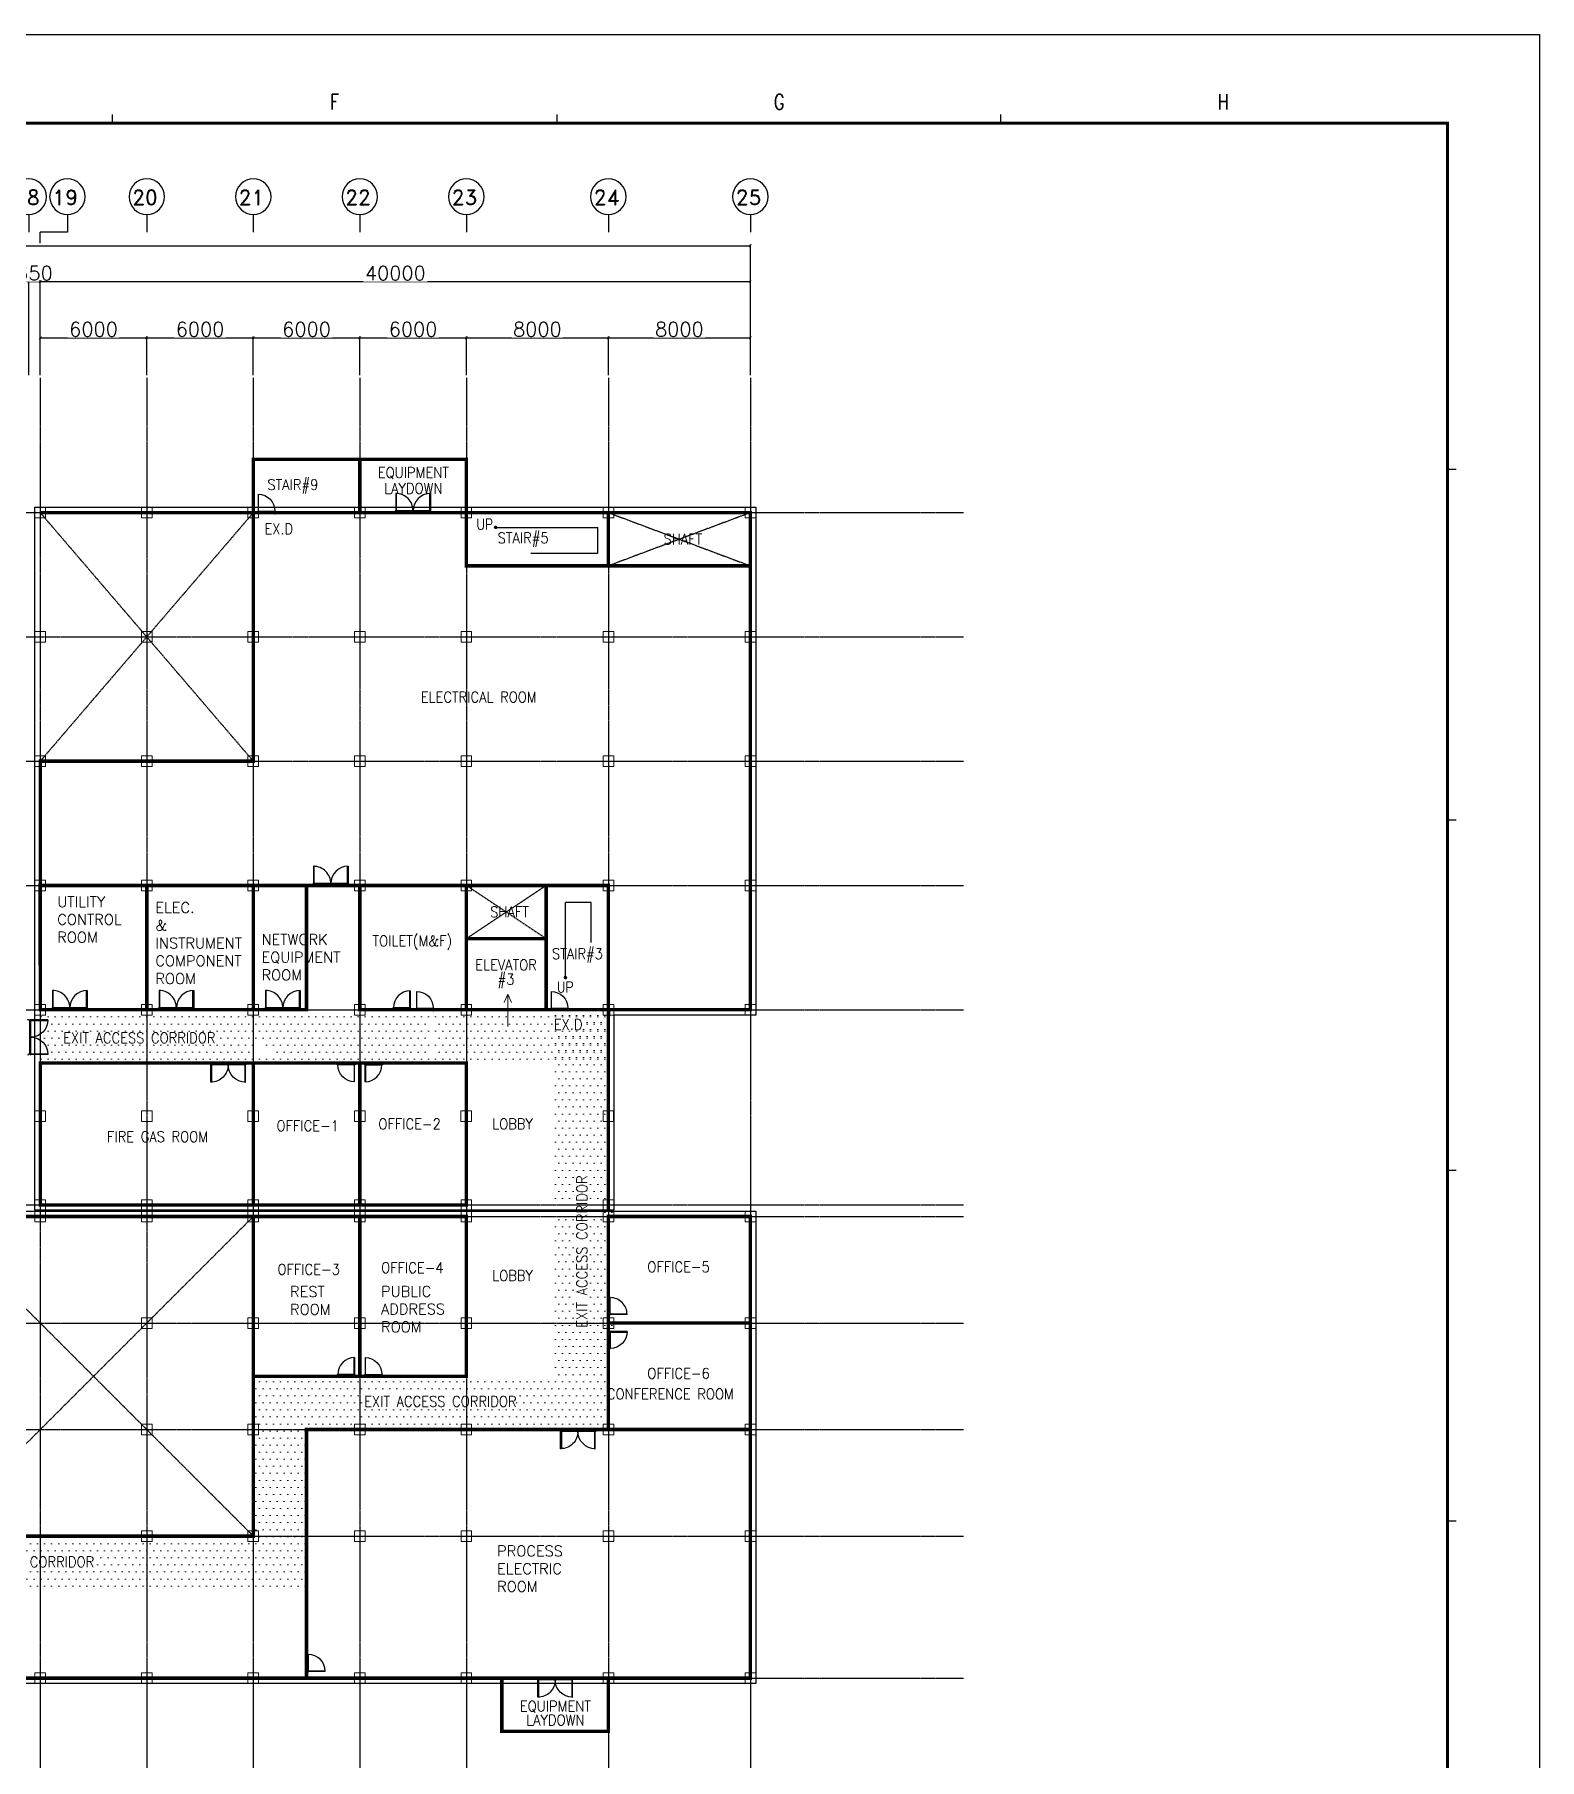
# Model space of a CAD drawing. Header units: millimetres. Extents: x -232466 to 860779, y -177975 to 311634.
# Drawn here: x 538751 to 623529, y 41471 to 138640 of the extents above; entities that cross this region are included whole.
import ezdxf
from ezdxf.enums import TextEntityAlignment as Align

# ---------------------------------------------------------------- set-up
doc = ezdxf.new("R2010")
doc.units = ezdxf.units.MM
doc.linetypes.add('AXES', pattern=[50.8, 31.75, -6.35, 6.35, -6.35])
doc.linetypes.add('CENTER', pattern=[2, 1.25, -0.25, 0.25, -0.25])
for name, color, linetype, lineweight in [('0 외형선', 3, 'Continuous', 25), ('COLUMN', 2, 'Continuous', 9), ('TEXT', 7, 'Continuous', 15), ('WALL', 7, 'Continuous', 9)]:
    doc.layers.add(name, color=color, linetype=linetype, lineweight=lineweight)
for name, color, linetype in [('Center Line', 1, 'CENTER'), ('dim', 7, 'Continuous'), ('DOOR', 4, 'Continuous'), ('G', 3, 'Continuous'), ('LED', 7, 'Continuous'), ('SYM', 7, 'Continuous'), ('TITLEBOX', 7, 'Continuous')]:
    doc.layers.add(name, color=color, linetype=linetype)
doc.styles.add('ROMAND', font='romand')
doc.styles.add('RomanS', font='romans.shx')
doc.styles.add('TBOX', font='romans.shx')
doc.dimstyles.new('HYUNDAI', dxfattribs={"dimscale": 120, "dimtxt": 3, "dimasz": 3, "dimexe": 1, "dimexo": 2, "dimgap": 1, "dimtad": 1, "dimdec": 0, "dimdsep": 46, "dimtxsty": 'RomanS', "dimcen": 0, "dimclrd": 256, "dimclre": 256, "dimclrt": 3, "dimadec": 0, "dimazin": 0, "dimtfac": 1, "dimtdec": 0, "dimtix": 1, "dimtmove": 2, "dimatfit": 3, "dimfxl": 1, "dimtvp": 1, "dimtolj": 1, "dimarcsym": 0})
pattern_1 = [(0, (-112547.3, -3924.74), (198.4375, 396.875), [0, -396.875])]

# ---------------------------------------------------------------- blocks, each defined once
blk = doc.blocks.new('_ArchTick')
at = {"color": 0, "linetype": 'ByBlock', "const_width": 0.15}
blk.add_lwpolyline([(-0.5, -0.5), (0.5, 0.5)], dxfattribs=at)
blk = doc.blocks.new('*D386')
at = {"layer": 'Defpoints', "color": 0}
for p in [(579077, 126737), (438777, 119293), (579077, 119293)]:
    blk.add_point(p, dxfattribs=at)
at = {"layer": 'dim', "lineweight": -2}
for p, q in [((438777, 119453), (438777, 126817)), ((438777, 126737), (579077, 126737)), ((579077, 119453), (579077, 126817))]:
    blk.add_line(p, q, dxfattribs=at)
at = {"layer": 'dim', "lineweight": -2, "xscale": 160, "yscale": 160, "zscale": 160, "rotation": 180}
blk.add_blockref('_ArchTick', (438777, 126737), dxfattribs=at)
at = {"layer": 'dim', "lineweight": -2, "xscale": 160, "yscale": 160, "zscale": 160}
blk.add_blockref('_ArchTick', (579077, 126737), dxfattribs=at)
at = {"layer": 'dim', "color": 0, "insert": (508927, 127217), "char_height": 800, "attachment_point": 5, "style": 'RomanS', "bg_fill": 3, "box_fill_scale": 1.1, "bg_fill_color": 257, "bg_fill_transparency": 0}
blk.add_mtext('\\A1;140300', dxfattribs=at)
blk = doc.blocks.new('*D410')
at = {"layer": 'Defpoints', "color": 0}
for p in [(538427, 119293), (539077, 119293)]:
    blk.add_point(p, dxfattribs=at)
at = {"layer": 'dim', "lineweight": -2}
for p, q in [((538427, 124719), (538267, 124719)), ((538427, 119453), (538427, 124799)), ((538427, 124719), (539077, 124719)), ((539077, 119453), (539077, 124799)), ((539077, 124719), (539237, 124719))]:
    blk.add_line(p, q, dxfattribs=at)
at = {"layer": 'dim', "lineweight": -2, "xscale": 160, "yscale": 160, "zscale": 160}
blk.add_blockref('_ArchTick', (538427, 124719), dxfattribs=at)
at = {"layer": 'dim', "lineweight": -2, "xscale": 160, "yscale": 160, "zscale": 160, "rotation": 180}
blk.add_blockref('_ArchTick', (539077, 124719), dxfattribs=at)
at = {"layer": 'dim', "color": 0, "insert": (538752, 125199), "char_height": 800, "attachment_point": 5, "style": 'RomanS', "bg_fill": 3, "box_fill_scale": 1.1, "bg_fill_color": 257, "bg_fill_transparency": 0}
blk.add_mtext('\\A1;650', dxfattribs=at)
at = {"layer": 'Defpoints', "color": 0}
blk.add_point((539077, 124719), dxfattribs=at)
blk = doc.blocks.new('*D411')
at = {"layer": 'Defpoints', "color": 0}
for p in [(545077, 121556), (539077, 119293), (545077, 119293)]:
    blk.add_point(p, dxfattribs=at)
at = {"layer": 'dim', "lineweight": -2}
for p, q in [((539077, 119453), (539077, 121636)), ((539077, 121556), (545077, 121556)), ((545077, 119453), (545077, 121636))]:
    blk.add_line(p, q, dxfattribs=at)
at = {"layer": 'dim', "lineweight": -2, "xscale": 160, "yscale": 160, "zscale": 160, "rotation": 180}
blk.add_blockref('_ArchTick', (539077, 121556), dxfattribs=at)
at = {"layer": 'dim', "lineweight": -2, "xscale": 160, "yscale": 160, "zscale": 160}
blk.add_blockref('_ArchTick', (545077, 121556), dxfattribs=at)
at = {"layer": 'dim', "color": 0, "insert": (542077, 122036), "char_height": 800, "attachment_point": 5, "style": 'RomanS', "bg_fill": 3, "box_fill_scale": 1.1, "bg_fill_color": 257, "bg_fill_transparency": 0}
blk.add_mtext('\\A1;\\H0.025x;\\H40x;6000', dxfattribs=at)
blk = doc.blocks.new('*D412')
at = {"layer": 'Defpoints', "color": 0}
for p in [(551077, 121556), (545077, 119293), (551077, 119293)]:
    blk.add_point(p, dxfattribs=at)
at = {"layer": 'dim', "lineweight": -2}
for p, q in [((545077, 119453), (545077, 121636)), ((545077, 121556), (551077, 121556)), ((551077, 119453), (551077, 121636))]:
    blk.add_line(p, q, dxfattribs=at)
at = {"layer": 'dim', "lineweight": -2, "xscale": 160, "yscale": 160, "zscale": 160, "rotation": 180}
blk.add_blockref('_ArchTick', (545077, 121556), dxfattribs=at)
at = {"layer": 'dim', "lineweight": -2, "xscale": 160, "yscale": 160, "zscale": 160}
blk.add_blockref('_ArchTick', (551077, 121556), dxfattribs=at)
at = {"layer": 'dim', "color": 0, "insert": (548077, 122036), "char_height": 800, "attachment_point": 5, "style": 'RomanS', "bg_fill": 3, "box_fill_scale": 1.1, "bg_fill_color": 257, "bg_fill_transparency": 0}
blk.add_mtext('\\A1;\\H0.025x;\\H40x;6000', dxfattribs=at)
blk = doc.blocks.new('*D413')
at = {"layer": 'Defpoints', "color": 0}
for p in [(557077, 121556), (551077, 119293), (557077, 119293)]:
    blk.add_point(p, dxfattribs=at)
at = {"layer": 'dim', "lineweight": -2}
for p, q in [((551077, 119453), (551077, 121636)), ((551077, 121556), (557077, 121556)), ((557077, 119453), (557077, 121636))]:
    blk.add_line(p, q, dxfattribs=at)
at = {"layer": 'dim', "lineweight": -2, "xscale": 160, "yscale": 160, "zscale": 160, "rotation": 180}
blk.add_blockref('_ArchTick', (551077, 121556), dxfattribs=at)
at = {"layer": 'dim', "lineweight": -2, "xscale": 160, "yscale": 160, "zscale": 160}
blk.add_blockref('_ArchTick', (557077, 121556), dxfattribs=at)
at = {"layer": 'dim', "color": 0, "insert": (554077, 122036), "char_height": 800, "attachment_point": 5, "style": 'RomanS', "bg_fill": 3, "box_fill_scale": 1.1, "bg_fill_color": 257, "bg_fill_transparency": 0}
blk.add_mtext('\\A1;\\H0.025x;\\H40x;6000', dxfattribs=at)
blk = doc.blocks.new('*D414')
at = {"layer": 'Defpoints', "color": 0}
for p in [(563077, 121556), (557077, 119293), (563077, 119293)]:
    blk.add_point(p, dxfattribs=at)
at = {"layer": 'dim', "lineweight": -2}
for p, q in [((557077, 119453), (557077, 121636)), ((557077, 121556), (563077, 121556)), ((563077, 119453), (563077, 121636))]:
    blk.add_line(p, q, dxfattribs=at)
at = {"layer": 'dim', "lineweight": -2, "xscale": 160, "yscale": 160, "zscale": 160, "rotation": 180}
blk.add_blockref('_ArchTick', (557077, 121556), dxfattribs=at)
at = {"layer": 'dim', "lineweight": -2, "xscale": 160, "yscale": 160, "zscale": 160}
blk.add_blockref('_ArchTick', (563077, 121556), dxfattribs=at)
at = {"layer": 'dim', "color": 0, "insert": (560077, 122036), "char_height": 800, "attachment_point": 5, "style": 'RomanS', "bg_fill": 3, "box_fill_scale": 1.1, "bg_fill_color": 257, "bg_fill_transparency": 0}
blk.add_mtext('\\A1;\\H0.025x;\\H40x;6000', dxfattribs=at)
blk = doc.blocks.new('*D415')
at = {"layer": 'Defpoints', "color": 0}
for p in [(571077, 121556), (563077, 119293), (571077, 119293)]:
    blk.add_point(p, dxfattribs=at)
at = {"layer": 'dim', "lineweight": -2}
for p, q in [((563077, 119453), (563077, 121636)), ((563077, 121556), (571077, 121556)), ((571077, 119453), (571077, 121636))]:
    blk.add_line(p, q, dxfattribs=at)
at = {"layer": 'dim', "lineweight": -2, "xscale": 160, "yscale": 160, "zscale": 160, "rotation": 180}
blk.add_blockref('_ArchTick', (563077, 121556), dxfattribs=at)
at = {"layer": 'dim', "lineweight": -2, "xscale": 160, "yscale": 160, "zscale": 160}
blk.add_blockref('_ArchTick', (571077, 121556), dxfattribs=at)
at = {"layer": 'dim', "color": 0, "insert": (567077, 122036), "char_height": 800, "attachment_point": 5, "style": 'RomanS', "bg_fill": 3, "box_fill_scale": 1.1, "bg_fill_color": 257, "bg_fill_transparency": 0}
blk.add_mtext('\\A1;\\H0.025x;\\H40x;8000', dxfattribs=at)
blk = doc.blocks.new('*D416')
at = {"layer": 'Defpoints', "color": 0}
for p in [(579077, 124719), (539077, 119293), (579077, 119293)]:
    blk.add_point(p, dxfattribs=at)
at = {"layer": 'dim', "lineweight": -2}
for p, q in [((539077, 119453), (539077, 124799)), ((539077, 124719), (579077, 124719)), ((579077, 119453), (579077, 124799))]:
    blk.add_line(p, q, dxfattribs=at)
at = {"layer": 'dim', "lineweight": -2, "xscale": 160, "yscale": 160, "zscale": 160, "rotation": 180}
blk.add_blockref('_ArchTick', (539077, 124719), dxfattribs=at)
at = {"layer": 'dim', "lineweight": -2, "xscale": 160, "yscale": 160, "zscale": 160}
blk.add_blockref('_ArchTick', (579077, 124719), dxfattribs=at)
at = {"layer": 'dim', "color": 0, "insert": (559077, 125199), "char_height": 800, "attachment_point": 5, "style": 'RomanS', "bg_fill": 3, "box_fill_scale": 1.1, "bg_fill_color": 257, "bg_fill_transparency": 0}
blk.add_mtext('\\A1;40000', dxfattribs=at)
blk = doc.blocks.new('column600')
at = {"layer": 'COLUMN', "linetype": 'Continuous'}
blk.add_lwpolyline([(-300, -300), (300, -300), (300, 300), (-300, 300)], close=True, dxfattribs=at)
blk = doc.blocks.new('주열')
at = {"layer": 'SYM'}
blk.add_line((0, 600), (0, 0), dxfattribs=at)
blk.add_circle((0, 1200), 600, dxfattribs=at)
blk = doc.blocks.new('SD1')
at = {"color": 8}
for p, q in [((-55, 200), (-975, 200)), ((-955, 155), (-45, 155))]:
    blk.add_line(p, q, dxfattribs=at)
for points in [[(-25, 1150), (-25, 200), (-55, 200), (-55, 1150)], [(-1000, 180), (-1000, 200), (-975, 200), (-975, 155), (-955, 155), (-955, 95), (-975, 50), (-1000, 50), (-1000, 70)], [(0, 180), (0, 200), (-25, 200), (-25, 155), (-45, 155), (-45, 95), (-25, 50), (0, 50), (0, 70)]]:
    blk.add_lwpolyline(points)
blk.add_arc((-25, 200), 950, 90, 180)
blk = doc.blocks.new('D2000')
at = {"color": 8}
for p, q in [((-45, -45), (-45, -1955)), ((0, -1935), (0, -65))]:
    blk.add_line(p, q, dxfattribs=at)
for points in [[(-25, 0), (0, 0), (0, -25), (-45, -25), (-45, -45), (-105, -45), (-150, -25), (-150, 0), (-130, 0)], [(975, -25), (0, -25), (0, -65), (975, -65), (975, -25)], [(975, -1975), (0, -1975), (0, -1935), (975, -1935), (975, -1975)], [(-25, -2000), (0, -2000), (0, -1975), (-45, -1975), (-45, -1955), (-105, -1955), (-150, -1975), (-150, -2000), (-130, -2000)]]:
    blk.add_lwpolyline(points)
at = {"ltscale": 0.2}
for centre, start, end in [((0, -25), 270, 0), ((0, -1975), 0, 90)]:
    blk.add_arc(centre, 975, start, end, dxfattribs=at)
blk = doc.blocks.new('*D854')
at = {"layer": 'Defpoints', "color": 0}
for p in [(579077, 121556), (571077, 119293), (579077, 119293)]:
    blk.add_point(p, dxfattribs=at)
at = {"layer": 'dim', "lineweight": -2}
for p, q in [((571077, 119453), (571077, 121636)), ((571077, 121556), (579077, 121556)), ((579077, 119453), (579077, 121636))]:
    blk.add_line(p, q, dxfattribs=at)
at = {"layer": 'dim', "lineweight": -2, "xscale": 160, "yscale": 160, "zscale": 160, "rotation": 180}
blk.add_blockref('_ArchTick', (571077, 121556), dxfattribs=at)
at = {"layer": 'dim', "lineweight": -2, "xscale": 160, "yscale": 160, "zscale": 160}
blk.add_blockref('_ArchTick', (579077, 121556), dxfattribs=at)
at = {"layer": 'dim', "color": 0, "insert": (575077, 122036), "char_height": 800, "attachment_point": 5, "style": 'RomanS', "bg_fill": 3, "box_fill_scale": 1.1, "bg_fill_color": 257, "bg_fill_transparency": 0}
blk.add_mtext('\\A1;\\H0.025x;\\H40x;8000', dxfattribs=at)

msp = doc.modelspace()

# ---------------------------------------------------------------- hatches: boundary and pattern name
at = {"layer": 'WALL'}
h = msp.add_hatch(dxfattribs=at)
h.set_pattern_fill('DOTS', color=0, scale=250)
h.set_pattern_definition([(0, (-112545.8, -158003.36), (198.4375, 396.875), [0, -396.875])])
h.paths.add_polyline_path([(563078.2, 80708.7), (563078.2, 83407.9), (563378.1, 83407.9), (563378.1, 83708.7), (567576.8, 83708.7), (567867.4, 83708.7), (568777.4, 83708.7), (570778.1, 83708.8), (570778.1, 83407.9), (571078.1, 83407.9), (571078.2, 80708.7)])
h.paths.add_polyline_path([(545078.2, 80708.7), (545078.2, 83407.9), (545378.1, 83407.9), (545378.1, 83708.7), (549747.1, 83708.7), (550657.1, 83708.7), (550778.1, 83708.7), (550778.1, 83407.9), (551078.2, 83407.9), (551078.2, 80708.7)])
h.paths.add_polyline_path([(539078.2, 80708.7), (539078.2, 81189.5), (539511, 81189.5, 0.2503243), (539078.2, 81999.9), (539078.2, 82329.2, 0.2503243), (539511, 83139.5), (539078.2, 83139.5), (539078.2, 83407.9), (539378.1, 83407.9), (539378.1, 83708.7), (544778.1, 83708.7), (544778.1, 83407.9), (545078.2, 83407.9), (545078.2, 80708.7)])
h.paths.add_polyline_path([(551078.2, 80708.7), (551078.2, 80966.8), (551108.2, 80966.8), (551108.2, 80946.8), (551153.2, 80946.8), (552103.2, 80946.8, 0.4142136), (551153.2, 81896.8), (551108.2, 81896.8), (551108.2, 81876.8), (551078.2, 81876.8), (551078.2, 83407.9), (551378.1, 83407.9), (551378.1, 83708.7), (555747.1, 83708.7), (556657.1, 83708.7), (556778.1, 83708.7), (556778.1, 83407.9), (557078.2, 83407.9), (557078.2, 80708.7), (556657.1, 80708.7), (555747.1, 80708.7)])
h.paths.add_polyline_path([(560078.2, 80708.7), (560078.2, 83708.7), (560906.2, 83707.9), (560078.2, 83707.9), (557078.1, 83708.7), (560078.2, 83707.9), (560906.6, 83707.9), (561078.1, 83707.9), (561078.2, 80708.7)])
h.paths.add_polyline_path([(557078.2, 80708.7), (557078.2, 83407.9), (557378.1, 83407.9), (557378.1, 83707.9), (560078.2, 83707.9), (560078.2, 80708.7)])
h.paths.add_polyline_path([(563078.2, 80708.7), (563078.2, 83407.9), (562778.1, 83407.9), (562778.1, 83707.9), (561219.9, 83707.9), (561200.2, 83663.7), (561178.1, 83663.7), (561178.2, 80708.7)])
h.paths.add_polyline_path([(551906.7, 82284.7), (551906.7, 81384.7), (553826.7, 81384.7), (553826.7, 82284.7)], flags=24)
h.paths.add_polyline_path([(539924.6, 82576.4), (539924.6, 81676.4), (549836.6, 81676.4), (549836.6, 82576.4)], flags=24)
h = msp.add_hatch(dxfattribs=at)
h.set_pattern_fill('DOTS', color=0, scale=250)
h.set_pattern_definition(pattern_1)
h.paths.add_polyline_path([(568076.7, 72706.9), (568076.7, 83706.9), (568777.2, 83706.9), (570776.6, 83706.9), (570776.6, 83406.1), (571076.7, 83406.1), (571076.7, 73006.1), (570776.6, 73006.1), (570776.6, 72706.9)])
h.paths.add_polyline_path([(551076.7, 63056.9), (557076.7, 63056.9), (557076.7, 60356.1), (556776.6, 60356.1), (556776.6, 60056.9), (551376.6, 60056.9), (551376.6, 60356.1), (551076.7, 60356.1)])
h.paths.add_polyline_path([(570776.6, 66056.9), (570776.6, 65756.1), (571076.7, 65756.1), (571376.6, 65756.1), (571376.6, 66056.9), (571376.6, 66356.1), (571076.7, 66356.1), (571076.7, 71756.1), (571376.6, 71756.1), (571376.6, 72056.9), (571376.6, 72356.1), (571076.7, 72356.1), (570776.6, 72356.1), (570776.6, 72056.9), (568076.7, 72056.9), (568076.7, 66056.9)])
h.paths.add_polyline_path([(557076.7, 63056.9), (563076.7, 63056.9), (563076.7, 60356.1), (562776.6, 60356.1), (562776.6, 60056.9), (557376.6, 60056.9), (557376.6, 60356.1), (557076.7, 60356.1)])
h.paths.add_polyline_path([(551076.7, 59756.1), (551376.6, 59756.1), (551376.6, 60056.9), (554076.7, 60056.9), (554076.7, 54056.9), (551376.6, 54056.9), (551376.6, 54356.1), (551076.7, 54356.1)])
h.paths.add_polyline_path([(563076.7, 63056.9), (568076.7, 63056.9), (568076.7, 60056.9), (563376.6, 60056.9), (563376.6, 60356.1), (563076.7, 60356.1)])
h.paths.add_polyline_path([(568076.7, 63056.9), (568076.7, 66056.9), (570776.6, 66056.9), (570776.6, 65756.1), (571076.7, 65756.1), (571076.7, 63056.9)])
h.paths.add_polyline_path([(568076.7, 60056.9), (568076.7, 63056.9), (571076.7, 63056.9), (571076.7, 60356.1), (570776.6, 60356.1), (570776.6, 60056.9), (568076.7, 60056.9)])
h.paths.add_polyline_path([(567855.2, 83323.3), (567855.2, 82423.3), (569775.2, 82423.3), (569775.2, 83323.3)], flags=24)
h.paths.add_polyline_path([(551076.7, 53756.1), (551376.6, 53756.1), (551376.6, 54056.9), (554076.7, 54056.9), (554076.7, 51056.9), (551076.7, 51056.9)])
h = msp.add_hatch(dxfattribs=at)
h.set_pattern_fill('DOTS', color=0, scale=250)
h.set_pattern_definition(pattern_1)
h.paths.add_polyline_path([(527076.7, 51056.9), (527076.7, 54056.1), (532776.6, 54056.1), (532776.6, 53756.1), (533076.6, 53756.1), (533076.7, 51056.9)])
h.paths.add_polyline_path([(521076.7, 51056.9), (521076.7, 51538.6), (521509.6, 51538.6, 0.2503284), (521076.8, 52348.9), (521076.8, 52678.2, 0.2503277), (521509.6, 53488.6), (521076.8, 53488.6), (521076.8, 53756.1), (521376.6, 53756.1), (521376.6, 54056.1), (527076.7, 54056.1), (527076.7, 51056.9)])
h.paths.add_polyline_path([(545076.7, 51056.9), (545076.7, 53756.1), (545376.6, 53756.1), (545376.6, 54056.9), (550776.6, 54056.9), (550776.6, 53756.1), (551076.7, 53756.1), (551076.7, 51056.9)])
h.paths.add_polyline_path([(539076.7, 51056.9), (539076.7, 54056.9), (544776.6, 54056.9), (544776.6, 53756.1), (545076.7, 53756.1), (545076.7, 51056.9)])
h.paths.add_polyline_path([(539076.7, 51056.9), (539076.7, 54056.9), (533376.6, 54056.9), (533376.6, 53756.1), (533076.6, 53756.1), (533076.7, 51056.9)])
h.paths.add_polyline_path([(533483.2, 53054.6), (533483.2, 52154.6), (543395.2, 52154.6), (543395.2, 53054.6)], flags=24)

# ---------------------------------------------------------------- linework, layer by layer
for p, q in [((564722.8, 110877.2), (570491.9, 110877.2)), ((570491.9, 109432.2), (570491.9, 110877.2)), ((566702.8, 109432.2), (570491.9, 109432.2)), ((568659.1, 85512.3), (568659.1, 89751.4)), ((570104.1, 89751.4), (568659.1, 89751.4)), ((570104.1, 87492.3), (570104.1, 89751.4))]:
    msp.add_line(p, q)
at = {"linetype": 'Continuous'}
msp.add_lwpolyline([(571376.6, 72406.1), (538776.6, 72406.1), (538776.6, 112006.1), (579376.6, 112006.1), (579376.6, 83406.1)], dxfattribs=at)
for points in [[(566702.8, 109432.2, 0, 160, 0), (567182.8, 109432.2, 0, 0, 0), (566702.8, 109432.2, 0, 0, 0)], [(570104.1, 87492.3, 0, 160, 0), (570104.1, 87972.3, 0, 0, 0), (570104.1, 87492.3, 0, 0, 0)]]:
    msp.add_lwpolyline(points, format="xyseb")
msp.add_lwpolyline([(579376.6, 83406.1), (571376.6, 83406.1), (571376.6, 72406.1)])
msp.add_lwpolyline([(520776.6, 72356.1), (579376.6, 72356.1), (579376.6, 45756.1), (520776.6, 45756.1)], close=True)
at = {"layer": '0 외형선', "linetype": 'Continuous', "const_width": 200}
for points in [[(551076.7, 114706.9), (557076.7, 114706.9), (557076.7, 111706.9), (551076.7, 111706.9)], [(557076.7, 114706.9), (563076, 114706.9), (563076, 111706.9), (557076, 111706.1)], [(563076.7, 111707.7), (571076.6, 111706.9), (571076.6, 108706.9), (563076.7, 108706.9)], [(571075.4, 111706.9), (579076.6, 111706.1), (579076.7, 108708.7), (571075.6, 108708.7)], [(539076.5, 90704.5), (545076.7, 90706.9), (545076.7, 83706.9), (539076.6, 83706.9)], [(545076.6, 90705.3), (551076.8, 90707.7), (551076.8, 83707.7), (545076.7, 83707.7)], [(551076.7, 90706.9), (554076.7, 90706.5), (554076.7, 83706.9), (551076.8, 83709.4)], [(557076.7, 90706.1), (563076.7, 90706.1), (563076.7, 83706.1), (557076.7, 83706.1)], [(563076.6, 90705.3), (567576.6, 90706.1), (567576.7, 87707), (563076.7, 87707)], [(571076.6, 90705.3), (571075.8, 83706.1), (567576.6, 83706.1), (567576.6, 90706.1)], [(563076.6, 87706.2), (567576.6, 87706.2), (567576.6, 83706.1), (563076.6, 83706.1)], [(539076.7, 80706), (551076.7, 80706), (551076.7, 72706.9), (539076.7, 72706.9)], [(551076.7, 80706), (557076.7, 80706), (557076.7, 72706.9), (551076.7, 72706.9)], [(557076.7, 80706), (563076.7, 80706), (563076.7, 72706.9), (557076.7, 72706.9)], [(533076.6, 72055.3), (551076.7, 72056.9), (551076.6, 54056.1), (533076.6, 54056.1)], [(551076.8, 72056.9), (557076.7, 72056.9), (557076.7, 63056.9), (551076.8, 63056.9)], [(557076.8, 72056.9), (563076.7, 72056.9), (563076.7, 63056.9), (557076.8, 63056.9)], [(571076.7, 72056.9), (579076.7, 72056.1), (579076.6, 66056.9), (571076.7, 66056.9)], [(571076.7, 66056.9), (579076.7, 66056.1), (579076.6, 60056.9), (571076.7, 60056.9)], [(554076.7, 60056.9), (579076.7, 60056.9), (579076.7, 46056.9), (554076.7, 46056.9)], [(565077.4, 43056.1), (571076.7, 43056.1), (571076.7, 46056.1), (565076.6, 46056.9)]]:
    msp.add_lwpolyline(points, close=True, dxfattribs=at)
for points in [[(539076.6, 111706.1), (551076.7, 111706.9), (551076.7, 97706.9), (539076.6, 97706.1)], [(539076.7, 111706.9), (551076.7, 111706.6)], [(571075.8, 83706.1), (579076.7, 83706.9), (579076.6, 111706.1), (551076.6, 111706.1), (551076.7, 97706.9), (539076.7, 97706.9), (539076.7, 90706.9), (571076.6, 90705.3)], [(571076.7, 72406.1), (571076.7, 72406.1), (571078.9, 83694.4)], [(551076.7, 54056.9), (524076.7, 54056.9), (524076.7, 54056.9), (521076.6, 54056.9), (521076.6, 46056.1), (554076.7, 46056.9), (554076.7, 46056.9)]]:
    msp.add_lwpolyline(points, dxfattribs=at)
at = {"layer": 'Center Line', "linetype": 'AXES'}
for p, q in [((435355.3, 111706.9), (591076.7, 111706.9)), ((435355.3, 111706.9), (591076.7, 111706.9)), ((551076.6, 97706.1), (539076.7, 111706.9)), ((551076.7, 111706.1), (539076.7, 97706.9)), ((571075.5, 111707.7), (579076.7, 108708.7)), ((579076.6, 111706.1), (571075.6, 108708.7)), ((435355.3, 104706.9), (591076.7, 104706.9)), ((435355.3, 97706.9), (591076.7, 97706.9)), ((435355.3, 90706.9), (591076.7, 90706.9)), ((563076.6, 90706.1), (567576.7, 87707)), ((567576.6, 90706.1), (563076.7, 87707)), ((435355.3, 83706.9), (591076.7, 83706.9)), ((435355.3, 72706.9), (591076.7, 72706.9)), ((435355.3, 72056.9), (591076.7, 72056.9)), ((533076.7, 72056.9), (551076.6, 54056.9)), ((551076.6, 72056.1), (533076.7, 54056.9)), ((435355.3, 66056.9), (591076.7, 66056.9)), ((435355.3, 60056.9), (591076.7, 60056.9)), ((435355.3, 54056.9), (591076.7, 54056.9)), ((435355.3, 46056.9), (591076.7, 46056.9))]:
    msp.add_line(p, q, dxfattribs=at)
at = {"layer": 'COLUMN'}
for p, q in [((565416.6, 84580.9), (565209.7, 84106.1)), ((565416.6, 84580.9), (565623.6, 84106.1)), ((565416.6, 82754.8), (565416.6, 84580.9))]:
    msp.add_line(p, q, dxfattribs=at)
at = {"layer": 'LED', "const_width": 100}
for points in [[(564734.2, 110925.9, 1), (564711.3, 110828.6, 1)], [(568610.5, 85523.7, 1), (568707.8, 85500.8, 1)]]:
    msp.add_lwpolyline(points, format="xyb", close=True, dxfattribs=at)
at = {"layer": 'TITLEBOX', "color": 4, "linetype": 'Continuous'}
for p, q in [((543153.6, 133640.2), (543153.6, 134140.2)), ((543153.6, 133640.2), (543153.6, 134140.2)), ((568187.9, 133640.2), (568187.9, 134140.2)), ((568187.9, 133640.2), (568187.9, 134140.2)), ((593187.9, 133640.2), (593187.9, 134140.2)), ((593187.9, 133640.2), (593187.9, 134140.2)), ((618843.6, 114140.2), (618343.6, 114140.2)), ((618843.6, 94390.2), (618343.6, 94390.2)), ((618843.6, 74640.2), (618343.6, 74640.2)), ((618843.6, 54890.2), (618343.6, 54890.2))]:
    msp.add_line(p, q, dxfattribs=at)
at = {"layer": 'TITLEBOX', "color": 7}
msp.add_lwpolyline([(413278.6, 138640.2), (623528.6, 138640.2), (623528.6, -9859.8), (413278.6, -9859.8)], close=True, dxfattribs=at)
at = {"layer": 'TITLEBOX', "color": 4, "const_width": 175}
msp.add_lwpolyline([(418278.6, 133640.2), (618343.6, 133640.2), (618343.6, -4088.4), (418278.6, -4088.4)], close=True, dxfattribs=at)

# ---------------------------------------------------------------- block references
at = {"layer": 'COLUMN', "linetype": 'Continuous'}
for p in [(539076.6, 111706.1), (545076.6, 111706.1), (551076.6, 111706.1), (557076.6, 111706.1), (563076.6, 111706.1), (571076.6, 111706.1), (579076.6, 111706.1), (539076.6, 104706.1), (545076.6, 104706.1), (551076.6, 104706.1), (557076.6, 104706.1), (563076.6, 104706.1), (571076.6, 104706.1), (579076.6, 104706.1), (539076.6, 97706.1), (545076.6, 97706.1), (551076.6, 97706.1), (557076.6, 97706.1), (563076.6, 97706.1), (571076.6, 97706.1), (579076.6, 97706.1), (539076.6, 90706.1), (545076.6, 90706.1), (551076.6, 90706.1), (557076.6, 90706.1), (563076.6, 90706.1), (571076.6, 90706.1), (579076.6, 90706.1), (539076.6, 83706.1), (545076.6, 83706.1), (551076.6, 83706.1), (557076.6, 83706.1), (563076.6, 83706.1), (571076.6, 83706.1), (579076.6, 83706.1), (539075.8, 77706.1), (545074, 77706.1), (551074, 77705.3), (557075.1, 77705.3), (563075.8, 77705.3), (571075.4, 77705.3), (539076.6, 72706.1), (545076.6, 72706.1), (551076.6, 72706.1), (557076.6, 72706.1), (563076.6, 72706.1), (571076.6, 72706.1), (539076.6, 72056.1), (545076.6, 72056.1), (551076.6, 72056.1), (557076.6, 72056.1), (563076.6, 72056.1), (571076.6, 72056.1), (579076.6, 72056.1), (545076.6, 66056.1), (551076.6, 66056.1), (557076.6, 66056.1), (563076.6, 66056.1), (571076.6, 66056.1), (579076.6, 66056.1), (545076.6, 60056.1), (551076.6, 60056.1), (557076.6, 60056.1), (563076.6, 60056.1), (571076.6, 60056.1), (579076.6, 60056.1), (545076.6, 54056.1), (551076.6, 54056.1), (557076.6, 54056.1), (563076.6, 54056.1), (571076.6, 54056.1), (579076.6, 54056.1), (539076.6, 46056.1), (545076.6, 46056.1), (551076.6, 46056.1), (557076.6, 46056.1), (563076.6, 46056.1), (571076.6, 46056.1), (579076.6, 46056.1)]:
    msp.add_blockref('column600', p, dxfattribs=at)
at = {"layer": 'DOOR', "xscale": -1}
for name, p, rotation in [('SD1', (551322.2, 111591.4), 359.9999999999997), ('SD1', (560242.2, 83590.6), 359.9999999999997), ('SD1', (567822.2, 83590.6), 359.9999999999997), ('D2000', (538534.6, 81161.8), 179.9999999999999), ('D2000', (548664.2, 80602.8), 89.99999999999955), ('SD1', (556808.5, 80801.5), 180), ('SD1', (570981.6, 65599.8), 269.9999999999997), ('D2000', (568364.1, 59951.9), 89.9999999999995), ('D2000', (567077, 45951.1), 89.99999999999957)]:
    msp.add_blockref(name, p, dxfattribs=dict(at, rotation=rotation))
at = {"layer": 'DOOR'}
for name, p, rotation in [('D2000', (559076.4, 111811.9), 90.00000000000033), ('D2000', (554444.2, 90809.9), 90.00000000000033), ('D2000', (539744.1, 83810.3), 90.00000000000033), ('D2000', (545744.1, 83810.3), 90.00000000000033), ('D2000', (551744.1, 83810.3), 90.00000000000033), ('SD1', (557344.9, 80801.5), 180), ('SD1', (570981.6, 66514.1), 270.0000000000003), ('SD1', (553981.8, 46412.5), 270.0000000000002)]:
    msp.add_blockref(name, p, dxfattribs=dict(at, rotation=rotation))
for p in [(559940.7, 83611.9), (556808.7, 62961.4)]:
    msp.add_blockref('SD1', p, dxfattribs=at)
at = {"layer": 'DOOR', "xscale": -1}
msp.add_blockref('SD1', (557345, 62961.4), dxfattribs=at)

# ---------------------------------------------------------------- texts
at = {"layer": 'G', "color": 3, "style": 'RomanS', "width": 0.9}
for s, p in [('STAIR#9', (553305, 113239.9)), ('STAIR#5', (566275.1, 110239.9)), ('ELECTRICAL ROOM', (563774, 101321.2)), ('SHAFT', (565505.1, 89219)), ('TOILET(M&F)', (560035.2, 87539.9)), ('ELEVATOR', (565313.9, 86231.2)), ('STAIR#3', (569335, 86818.2)), ('#3', (565313.9, 85381.2)), ('FIRE GAS ROOM', (545682.4, 76553.6)), ('OFFICE-1', (554143.1, 77166.6)), ('OFFICE-2', (559882.7, 77273.9)), ('LOBBY', (565683.3, 77273.9)), ('OFFICE-3', (554196.5, 69080.3)), ('OFFICE-4', (560038.5, 69168.8)), ('LOBBY', (565683.3, 68731.2)), ('OFFICE-5', (575031.2, 69221)), ('OFFICE-6', (575031.2, 63221))]:
    msp.add_text(s, height=600, dxfattribs=at).set_placement(p, align=Align.MIDDLE)
msp.add_text('CONFERENCE ROOM', height=600, dxfattribs=at).set_placement((570996, 61581.3), align=Align.BOTTOM_LEFT)
at = {"layer": 'G', "color": 3, "char_height": 600, "width": 2194.203, "attachment_point": 1, "style": 'RomanS'}
for s, insert in [('UTILITY CONTROL ROOM', (540032.7, 90088.7)), ('ELEC. & INSTRUMENT COMPONENT ROOM', (545559.6, 89760.5)), ('NETWORK EQUIPMENT ROOM', (551539.2, 87965.2)), ('REST ROOM', (553147.1, 68128.1)), ('PUBLIC\\PADDRESS\\PROOM', (558274.7, 68140.1)), ('PROCESS ELECTRIC ROOM', (564812, 53516.6))]:
    msp.add_mtext(s, dxfattribs=dict(at, insert=insert))
at = {"layer": 'SYM', "style": 'ROMAND'}
for s, p in [('18', (537604.2, 129043.9)), ('19', (539760.1, 129043.9)), ('20', (544254.2, 129043.9)), ('21', (550254.2, 129043.9)), ('22', (556254.2, 129043.9)), ('23', (562254.2, 129043.9)), ('24', (570254.2, 129043.9)), ('25', (578254.2, 129043.9))]:
    msp.add_text(s, height=840.88, dxfattribs=at).set_placement(p)
at = {"layer": 'TEXT', "color": 7, "style": 'RomanS', "width": 0.9}
for s, p in [('EQUIPMENT', (560091.9, 113935.3)), ('LAYDOWN', (560091.9, 113073)), ('EX.D', (552511.7, 110793.3)), ('SHAFT', (575274.1, 110220.7)), ('EX.D', (568815.2, 82873.3)), ('EQUIPMENT', (568092.6, 44447.3)), ('LAYDOWN', (568092.6, 43694.4))]:
    msp.add_text(s, height=600, dxfattribs=at).set_placement(p, align=Align.MIDDLE)
at = {"layer": 'TEXT', "color": 0, "linetype": 'Continuous', "style": 'RomanS', "width": 0.85}
for p in [(563646, 110748.4), (568177, 84678.7)]:
    msp.add_text('UP', height=600, dxfattribs=at).set_placement(p)
at = {"layer": 'TEXT', "color": 7, "style": 'RomanS', "width": 0.9}
msp.add_text('EXIT ACCESS CORRIDOR', height=600, dxfattribs=at).set_placement((540361.1, 81641.4), align=Align.BOTTOM_LEFT)
at = {"layer": 'TEXT', "style": 'RomanS', "width": 0.9}
msp.add_text('EXIT ACCESS CORRIDOR', height=600, rotation=90, dxfattribs=at).set_placement((569888.1, 65786.8))
at = {"layer": 'TEXT', "color": 7, "style": 'RomanS', "width": 0.9}
for p in [(557320.5, 61339.7), (533530.6, 52304.6)]:
    msp.add_text('EXIT ACCESS CORRIDOR', height=600, dxfattribs=at).set_placement(p)
at = {"layer": 'TITLEBOX', "color": 4, "linetype": 'Continuous', "style": 'TBOX', "width": 0.75}
for s, p in [('F', (555405.4, 134406.6)), ('G', (580405.4, 134406.6)), ('H', (605405.4, 134406.6))]:
    msp.add_text(s, height=875, dxfattribs=at).set_placement(p)

# ---------------------------------------------------------------- next in the draw order: dimensions: what is measured, and where the dimension line sits
at = {"layer": 'dim'}
dim = msp.add_linear_dim(base=(579076.7, 126737.3), p1=(438776.7, 119292.5), p2=(579076.7, 119292.5), dimstyle='HYUNDAI', override={"dimscale": 80, "dimtxt": 10, "dimasz": 2, "dimpost": '\\X', "dimblk1": 'ArchTick', "dimblk2": 'ArchTick', "dimsah": 1, "dimclrt": 0, "dimtfill": 1, "dimtfillclr": 0}, dxfattribs=at)
dim.commit()
dim.dimension.update_dxf_attribs({"geometry": '*D386', "text_midpoint": (508926.7, 127217.3)})

# ---------------------------------------------------------------- next in the draw order: linework, layer by layer
for p in [(540605.5, 127504.4), (539076.7, 126880.9)]:
    msp.add_line(p, (539076.7, 127504.4))
at = {"layer": 'Center Line', "linetype": 'AXES'}
for p, q in [((539076.7, 119292.5), (539076.7, 36118.4)), ((545076.7, 119292.5), (545076.7, 36118.4)), ((551076.7, 119292.5), (551076.7, 36118.4)), ((557076.7, 119292.5), (557076.7, 36118.4)), ((563076.7, 119292.5), (563076.7, 36118.4)), ((571076.7, 119292.5), (571076.7, 36118.4))]:
    msp.add_line(p, q, dxfattribs=at)

# ---------------------------------------------------------------- next in the draw order: block references
at = {"layer": 'SYM', "xscale": -1.666666666666667, "yscale": 1.666666666666667, "zscale": 1.666666666666667, "rotation": 359.9999999999999}
for p in [(538426.7, 127504.4), (540605.5, 127504.4), (545076.7, 127504.4), (551076.7, 127504.4), (557076.7, 127504.4), (563076.7, 127504.4), (571076.7, 127504.4), (579076.7, 127504.4)]:
    msp.add_blockref('주열', p, dxfattribs=at)

# ---------------------------------------------------------------- next in the draw order: dimensions: what is measured, and where the dimension line sits
at = {"layer": 'dim'}
dim = msp.add_linear_dim(base=(539076.7, 124719), p1=(538426.7, 119292.5), p2=(539076.7, 119292.5), dimstyle='HYUNDAI', override={"dimscale": 80, "dimtxt": 10, "dimasz": 2, "dimpost": '\\X', "dimblk1": 'ArchTick', "dimblk2": 'ArchTick', "dimsah": 1, "dimclrt": 0, "dimtfill": 1, "dimtfillclr": 0}, dxfattribs=at)
dim.commit()
dim.dimension.update_dxf_attribs({"geometry": '*D410', "text_midpoint": (538751.7, 125199)})

# ---------------------------------------------------------------- next in the draw order: dimensions: what is measured, and where the dimension line sits
dim = msp.add_linear_dim(base=(545076.7, 121555.6), p1=(539076.7, 119292.5), p2=(545076.7, 119292.5), text='\\H0.025x;\\H40x;<>', dimstyle='HYUNDAI', override={"dimscale": 80, "dimtxt": 10, "dimasz": 2, "dimpost": '\\X', "dimtxsty": 'RomanS', "dimblk1": 'ArchTick', "dimblk2": 'ArchTick', "dimsah": 1, "dimclrt": 0, "dimtfill": 1}, dxfattribs=at)
dim.commit()
dim.dimension.update_dxf_attribs({"geometry": '*D411', "text_midpoint": (542076.7, 122035.6)})

# ---------------------------------------------------------------- next in the draw order: dimensions: what is measured, and where the dimension line sits
dim = msp.add_linear_dim(base=(551076.7, 121555.6), p1=(545076.7, 119292.5), p2=(551076.7, 119292.5), text='\\H0.025x;\\H40x;<>', dimstyle='HYUNDAI', override={"dimscale": 80, "dimtxt": 10, "dimasz": 2, "dimpost": '\\X', "dimtxsty": 'RomanS', "dimblk1": 'ArchTick', "dimblk2": 'ArchTick', "dimsah": 1, "dimclrt": 0, "dimtfill": 1}, dxfattribs=at)
dim.commit()
dim.dimension.update_dxf_attribs({"geometry": '*D412', "text_midpoint": (548076.7, 122035.6)})

# ---------------------------------------------------------------- next in the draw order: dimensions: what is measured, and where the dimension line sits
dim = msp.add_linear_dim(base=(557076.7, 121555.6), p1=(551076.7, 119292.5), p2=(557076.7, 119292.5), text='\\H0.025x;\\H40x;<>', dimstyle='HYUNDAI', override={"dimscale": 80, "dimtxt": 10, "dimasz": 2, "dimpost": '\\X', "dimtxsty": 'RomanS', "dimblk1": 'ArchTick', "dimblk2": 'ArchTick', "dimsah": 1, "dimclrt": 0, "dimtfill": 1}, dxfattribs=at)
dim.commit()
dim.dimension.update_dxf_attribs({"geometry": '*D413', "text_midpoint": (554076.7, 122035.6)})

# ---------------------------------------------------------------- next in the draw order: dimensions: what is measured, and where the dimension line sits
dim = msp.add_linear_dim(base=(563076.7, 121555.6), p1=(557076.7, 119292.5), p2=(563076.7, 119292.5), text='\\H0.025x;\\H40x;<>', dimstyle='HYUNDAI', override={"dimscale": 80, "dimtxt": 10, "dimasz": 2, "dimpost": '\\X', "dimtxsty": 'RomanS', "dimblk1": 'ArchTick', "dimblk2": 'ArchTick', "dimsah": 1, "dimclrt": 0, "dimtfill": 1}, dxfattribs=at)
dim.commit()
dim.dimension.update_dxf_attribs({"geometry": '*D414', "text_midpoint": (560076.7, 122035.6)})

# ---------------------------------------------------------------- next in the draw order: dimensions: what is measured, and where the dimension line sits
dim = msp.add_linear_dim(base=(571076.7, 121555.6), p1=(563076.7, 119292.5), p2=(571076.7, 119292.5), text='\\H0.025x;\\H40x;<>', dimstyle='HYUNDAI', override={"dimscale": 80, "dimtxt": 10, "dimasz": 2, "dimpost": '\\X', "dimtxsty": 'RomanS', "dimblk1": 'ArchTick', "dimblk2": 'ArchTick', "dimsah": 1, "dimclrt": 0, "dimtfill": 1}, dxfattribs=at)
dim.commit()
dim.dimension.update_dxf_attribs({"geometry": '*D415', "text_midpoint": (567076.7, 122035.6)})

# ---------------------------------------------------------------- next in the draw order: dimensions: what is measured, and where the dimension line sits
dim = msp.add_linear_dim(base=(579076.7, 124719), p1=(539076.7, 119292.5), p2=(579076.7, 119292.5), dimstyle='HYUNDAI', override={"dimscale": 80, "dimtxt": 10, "dimasz": 2, "dimpost": '\\X', "dimblk1": 'ArchTick', "dimblk2": 'ArchTick', "dimsah": 1, "dimclrt": 0, "dimtfill": 1, "dimtfillclr": 0}, dxfattribs=at)
dim.commit()
dim.dimension.update_dxf_attribs({"geometry": '*D416', "text_midpoint": (559076.7, 125199)})

# ---------------------------------------------------------------- next in the draw order: linework, layer by layer
at = {"layer": 'Center Line', "linetype": 'AXES'}
msp.add_line((579076.7, 119292.5), (579076.7, 36118.4), dxfattribs=at)

# ---------------------------------------------------------------- next in the draw order: dimensions: what is measured, and where the dimension line sits
at = {"layer": 'dim'}
dim = msp.add_linear_dim(base=(579076.7, 121555.6), p1=(571076.7, 119292.5), p2=(579076.7, 119292.5), text='\\H0.025x;\\H40x;<>', dimstyle='HYUNDAI', override={"dimscale": 80, "dimtxt": 10, "dimasz": 2, "dimpost": '\\X', "dimtxsty": 'RomanS', "dimblk1": 'ArchTick', "dimblk2": 'ArchTick', "dimsah": 1, "dimclrt": 0, "dimtfill": 1}, dxfattribs=at)
dim.commit()
dim.dimension.update_dxf_attribs({"geometry": '*D854', "text_midpoint": (575076.7, 122035.6)})

doc.saveas('drawing.dxf')
